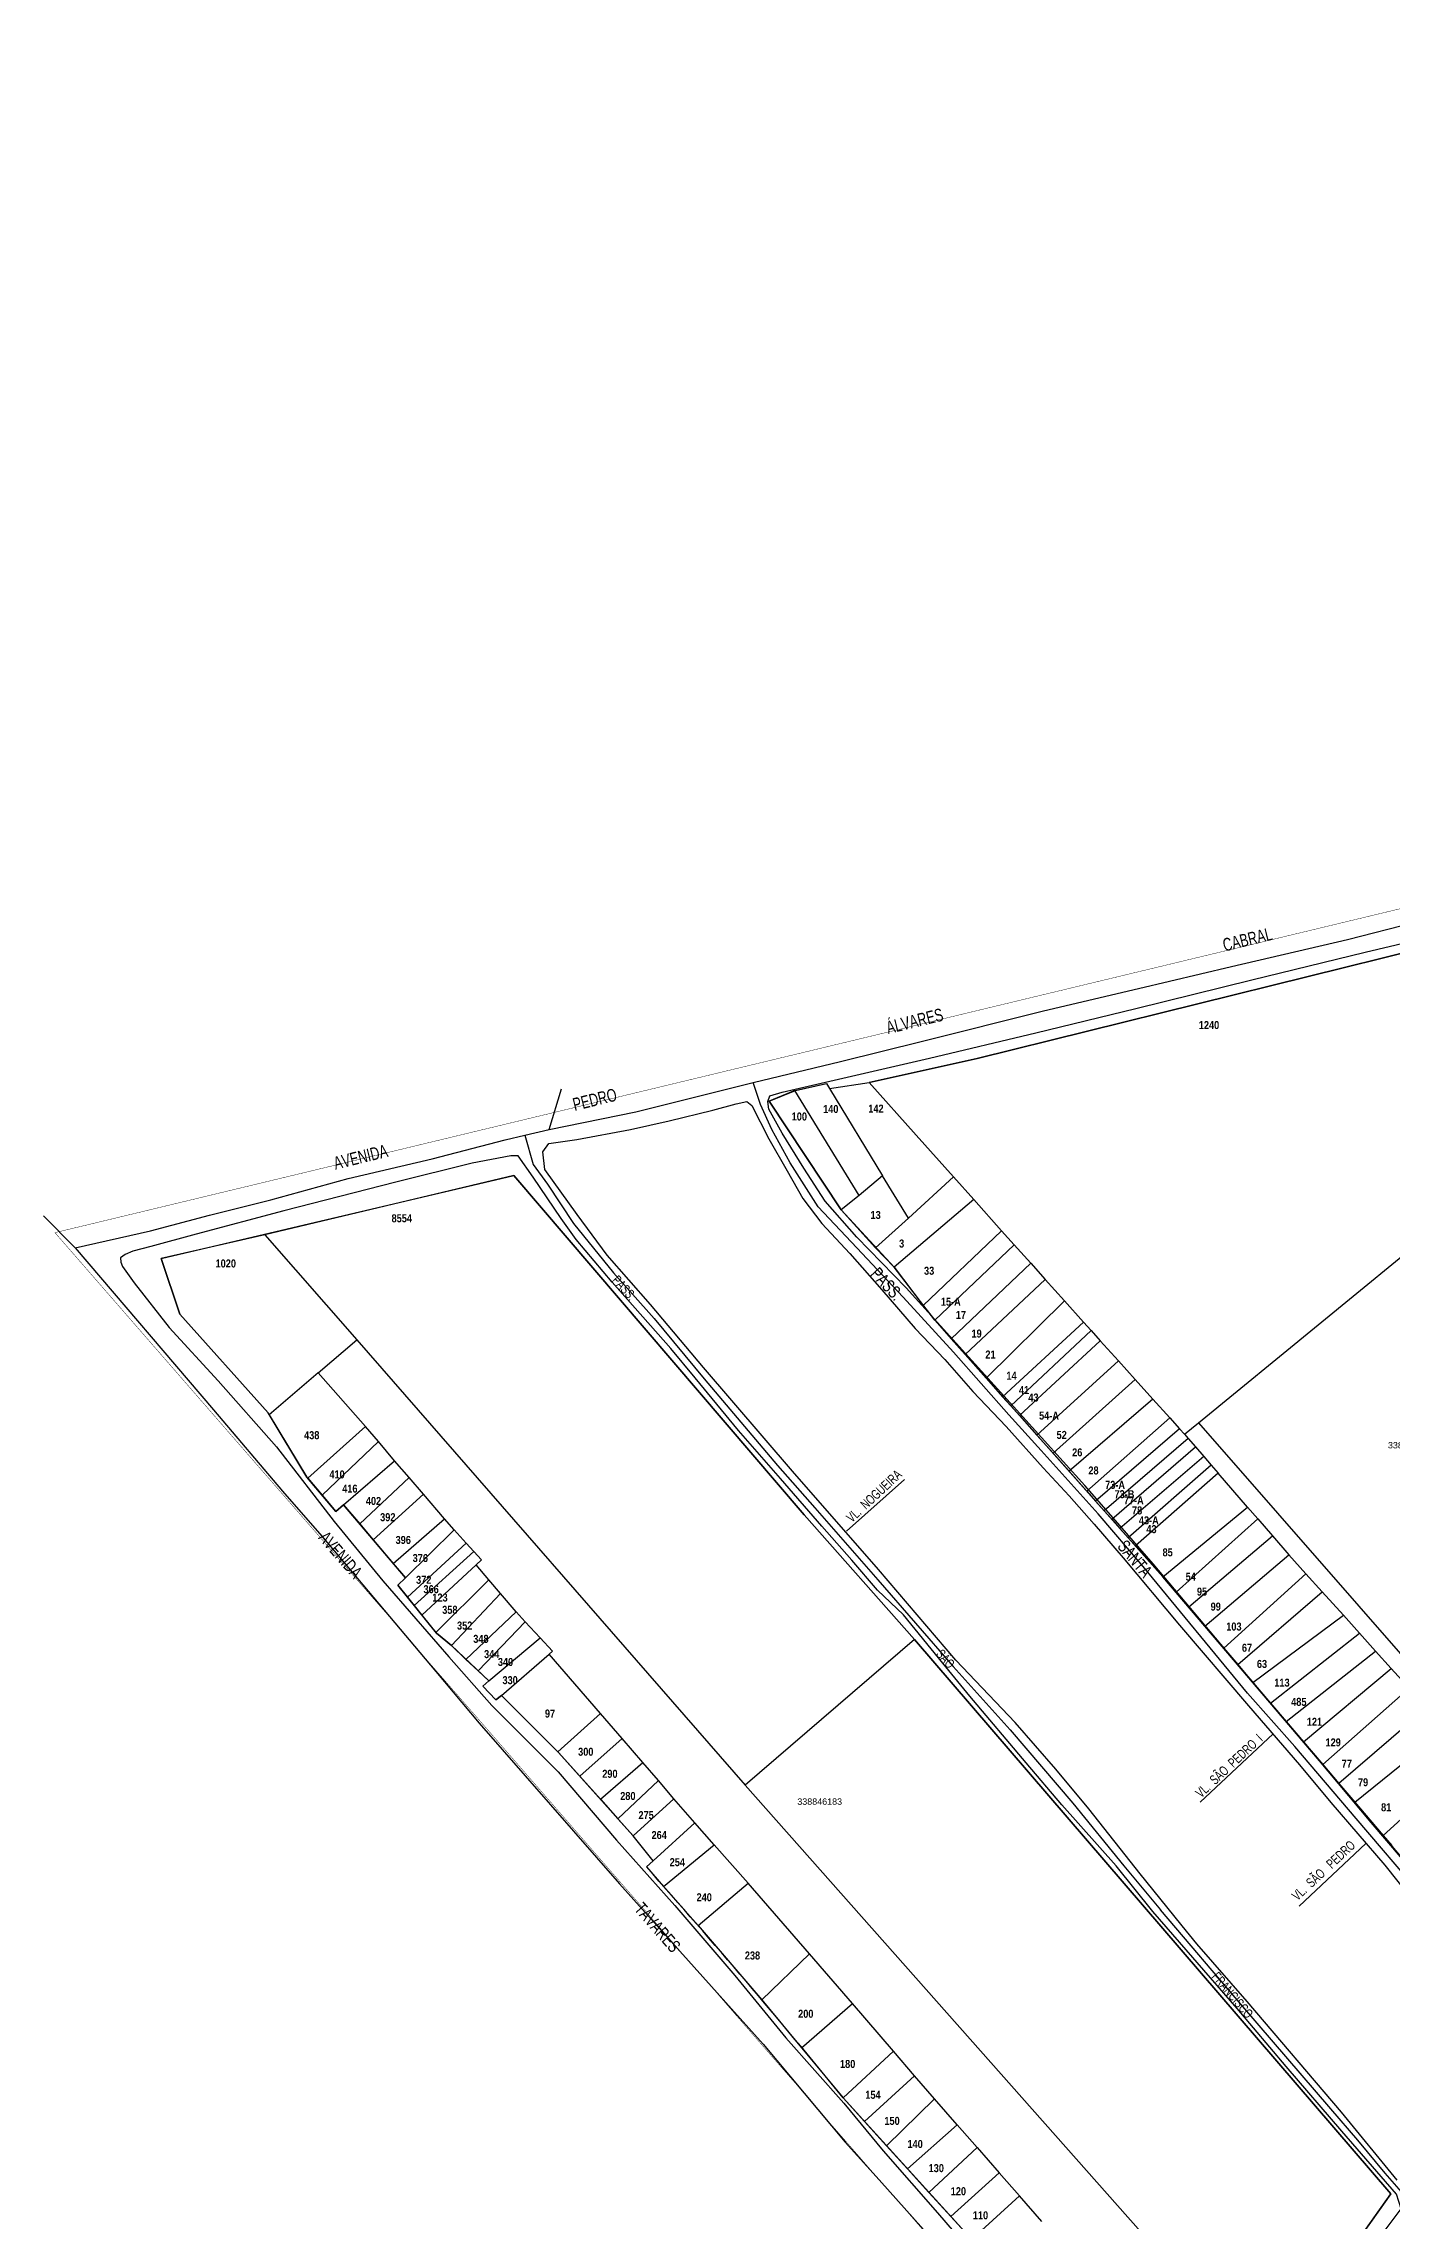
# Model space of a CAD drawing. Extents: x 206099 to 208675, y 4843659 to 4845705.
# Drawn here: x 206099 to 206520, y 4844002 to 4844682 of the extents above; entities that cross this region are included whole.
import ezdxf
from ezdxf.enums import TextEntityAlignment as Align

# ---------------------------------------------------------------- set-up
doc = ezdxf.new("R2010")
doc.units = 0
doc.header["$LTSCALE"] = 1.5
doc.header["$MEASUREMENT"] = 0
for name, color, linetype in [('CD-MALHA-LOTES', 40, 'CONTINUOUS'), ('CD_TXT_QUADRA', 7, 'CONTINUOUS'), ('LM-LIM-SETOR-FISCAL', 7, 'CONTINUOUS'), ('RU-QUADRAS', 6, 'CONTINUOUS'), ('SV-CAMINHO-TRILHA', 20, 'CONTINUOUS'), ('SV-EIXO-RUA-N-PAV', 6, 'CONTINUOUS'), ('SV-EIXO-RUA-PAV', 20, 'CONTINUOUS'), ('SV-RUA-NAO-PAV-S-GUIA-C-GUIA', 7, 'CONTINUOUS'), ('SV-RUA-PAVIM-S-GUIA-C-GUIA', 7, 'CONTINUOUS'), ('SV-TXT-RUA-N-PAV-S-GUIA-C-GUIA', 7, 'CONTINUOUS'), ('SV-TXT-RUA-PAV-S-GUIA-C-GUIA', 7, 'CONTINUOUS'), ('Th_NmrPort', 7, 'CONTINUOUS')]:
    doc.layers.add(name, color=color, linetype=linetype)
doc.styles.add('3388-46-2D_TXT$0$ARIAL', font='ARIAL.TTF')
doc.styles.add('ARIAL', font='ARIAL.TTF')
doc.styles.add('MONOTXT', font='ARIAL.TTF', dxfattribs={"height": 0.2})
doc.styles.get("Standard").update_dxf_attribs({"font": 'swisscbo.ttf'})
doc.linetypes.add('Limite', pattern='A,20,-3,[130,ltypeshp.shx,S=6.35,R=0,X=0,Y=0],-3,20', length=46)

msp = doc.modelspace()

# ---------------------------------------------------------------- linework, layer by layer
at = {"layer": 'CD-MALHA-LOTES', "linetype": 'Continuous'}
for p, q in [((206528.2, 4844399.31), (206390.32, 4844365.13)), ((206390.32, 4844365.13), (206356.52, 4844357.69)), ((206333.35, 4844355.11), (206343.28, 4844357.34)), ((206343.28, 4844357.34), (206344.21, 4844355.8)), ((206344.21, 4844355.8), (206356.52, 4844357.69)), ((206344.21, 4844355.8), (206360.74, 4844328.54)), ((206356.52, 4844357.69), (206371.23, 4844341.23)), ((206333.35, 4844355.11), (206325.28, 4844351.83)), ((206325.28, 4844351.83), (206347.85, 4844317.84)), ((206353.47, 4844322.39), (206333.35, 4844355.11)), ((206459.44, 4844251.33), (206573.81, 4844345.11)), ((206371.23, 4844341.23), (206382.93, 4844328.14)), ((206245.56, 4844328.65), (206167.77, 4844310.12)), ((206336.29, 4844222.57), (206245.56, 4844328.65)), ((206360.74, 4844328.54), (206353.47, 4844322.39)), ((206368.83, 4844315.32), (206360.74, 4844328.54)), ((206353.47, 4844322.39), (206347.85, 4844317.84)), ((206382.93, 4844328.14), (206368.83, 4844315.32)), ((206382.93, 4844328.14), (206389.21, 4844321.11)), ((206347.85, 4844317.84), (206358.53, 4844306.06)), ((206368.83, 4844315.32), (206358.53, 4844306.06)), ((206389.21, 4844321.11), (206364.41, 4844299.96)), ((206389.21, 4844321.11), (206397.95, 4844311.32)), ((206167.77, 4844310.12), (206135.43, 4844302.64)), ((206167.77, 4844310.12), (206196.55, 4844277.24)), ((206397.95, 4844311.32), (206373.39, 4844288.05)), ((206401.89, 4844306.92), (206397.95, 4844311.32)), ((206135.43, 4844302.64), (206141.22, 4844285.29)), ((206358.53, 4844306.06), (206364.41, 4844299.96)), ((206401.89, 4844306.92), (206377.05, 4844283.38)), ((206407.02, 4844301.18), (206382.17, 4844277.56)), ((206407.02, 4844301.18), (206401.89, 4844306.92)), ((206407.02, 4844301.18), (206411.51, 4844296.17)), ((206364.41, 4844299.96), (206373.39, 4844288.05)), ((206411.51, 4844296.17), (206386.57, 4844272.66)), ((206411.51, 4844296.17), (206417.6, 4844289.41)), ((206373.39, 4844288.05), (206377.05, 4844283.38)), ((206417.6, 4844289.41), (206393.09, 4844265.34)), ((206417.6, 4844289.41), (206423.52, 4844282.83)), ((206141.22, 4844285.29), (206168.79, 4844254.43)), ((206377.05, 4844283.38), (206382.17, 4844277.56)), ((206423.52, 4844282.83), (206398.25, 4844259.5)), ((206423.52, 4844282.83), (206425.94, 4844280.14)), ((206184.47, 4844266.92), (206196.55, 4844277.24)), ((206196.55, 4844277.24), (206317.81, 4844138.18)), ((206382.17, 4844277.56), (206386.57, 4844272.66)), ((206425.94, 4844280.14), (206400.81, 4844256.66)), ((206428.76, 4844277), (206403.49, 4844253.65)), ((206425.94, 4844280.14), (206428.76, 4844277)), ((206428.76, 4844277), (206434.41, 4844270.73)), ((206386.57, 4844272.66), (206393.09, 4844265.34)), ((206434.41, 4844270.73), (206408.94, 4844247.53)), ((206434.41, 4844270.73), (206439.66, 4844264.9)), ((206184.47, 4844266.92), (206169.15, 4844253.84)), ((206199.2, 4844250.23), (206184.47, 4844266.92)), ((206393.09, 4844265.34), (206398.25, 4844259.5)), ((206439.66, 4844264.9), (206413.99, 4844241.91)), ((206439.66, 4844264.9), (206445.19, 4844258.75)), ((206168.79, 4844254.43), (206169.15, 4844253.84)), ((206169.15, 4844253.84), (206180.9, 4844234.41)), ((206398.25, 4844259.5), (206400.81, 4844256.66)), ((206400.81, 4844256.66), (206403.49, 4844253.65)), ((206403.49, 4844253.65), (206408.94, 4844247.53)), ((206445.19, 4844258.75), (206419.02, 4844236.2)), ((206445.19, 4844258.75), (206450.44, 4844252.92)), ((206181.19, 4844234.06), (206199.2, 4844250.23)), ((206203.26, 4844245.47), (206199.2, 4844250.23)), ((206408.94, 4844247.53), (206413.99, 4844241.91)), ((206450.44, 4844252.92), (206424.54, 4844230.01)), ((206453.51, 4844249.51), (206427.3, 4844226.87)), ((206450.44, 4844252.92), (206453.51, 4844249.51)), ((206453.51, 4844249.51), (206455.07, 4844247.77)), ((206455.07, 4844247.77), (206459.44, 4844251.33)), ((206455.07, 4844247.77), (206456.16, 4844246.5)), ((206459.44, 4844251.33), (206543.73, 4844154.96)), ((206185.67, 4844228.72), (206203.26, 4844245.47)), ((206208.23, 4844239.48), (206203.26, 4844245.47)), ((206413.99, 4844241.91), (206419.02, 4844236.2)), ((206456.16, 4844246.5), (206429.98, 4844223.89)), ((206432.35, 4844221.22), (206458.49, 4844243.81)), ((206461.08, 4844240.82), (206434.91, 4844218.36)), ((206456.16, 4844246.5), (206458.49, 4844243.81)), ((206458.49, 4844243.81), (206461.08, 4844240.82)), ((206461.08, 4844240.82), (206463.42, 4844238.12)), ((206180.9, 4844234.41), (206181.19, 4844234.06)), ((206181.19, 4844234.06), (206185.67, 4844228.72)), ((206192.36, 4844225.71), (206208.23, 4844239.48)), ((206197.41, 4844219.76), (206212.87, 4844234.25)), ((206212.87, 4844234.25), (206208.23, 4844239.48)), ((206217.3, 4844229.07), (206212.87, 4844234.25)), ((206419.02, 4844236.2), (206424.54, 4844230.01)), ((206463.42, 4844238.12), (206437.5, 4844215.45)), ((206465.58, 4844235.63), (206439.77, 4844212.9)), ((206463.42, 4844238.12), (206465.58, 4844235.63)), ((206474.75, 4844225.04), (206465.58, 4844235.63)), ((206185.67, 4844228.72), (206189.95, 4844223.63)), ((206201.66, 4844214.75), (206217.3, 4844229.07)), ((206223.88, 4844221.38), (206217.3, 4844229.07)), ((206424.54, 4844230.01), (206427.3, 4844226.87)), ((206427.3, 4844226.87), (206429.98, 4844223.89)), ((206189.95, 4844223.63), (206192.36, 4844225.71)), ((206192.36, 4844225.71), (206197.41, 4844219.76)), ((206197.41, 4844219.76), (206201.66, 4844214.75)), ((206207.89, 4844207.41), (206223.88, 4844221.38)), ((206226.89, 4844217.88), (206223.88, 4844221.38)), ((206370.74, 4844183.67), (206336.29, 4844222.57)), ((206429.98, 4844223.89), (206432.35, 4844221.22)), ((206432.35, 4844221.22), (206434.91, 4844218.36)), ((206448.32, 4844203.29), (206474.75, 4844225.04)), ((206452.46, 4844198.44), (206477.98, 4844221.31)), ((206474.75, 4844225.04), (206477.98, 4844221.31)), ((206477.98, 4844221.31), (206482.51, 4844216.08)), ((206201.66, 4844214.75), (206207.89, 4844207.41)), ((206211.7, 4844202.92), (206226.89, 4844217.88)), ((206212.3, 4844196.93), (206230.64, 4844213.8)), ((206230.64, 4844213.8), (206226.89, 4844217.88)), ((206233.03, 4844211.18), (206230.64, 4844213.8)), ((206434.91, 4844218.36), (206437.5, 4844215.45)), ((206437.5, 4844215.45), (206439.77, 4844212.9)), ((206439.77, 4844212.9), (206448.32, 4844203.29)), ((206456.41, 4844193.82), (206482.51, 4844216.08)), ((206482.51, 4844216.08), (206487.68, 4844210.13)), ((206207.89, 4844207.41), (206211.7, 4844202.92)), ((206214.44, 4844194.28), (206233.03, 4844211.18)), ((206216.85, 4844191.28), (206233.83, 4844206.98)), ((206235.49, 4844208.51), (206233.03, 4844211.18)), ((206233.83, 4844206.98), (206235.49, 4844208.51)), ((206237.74, 4844202.31), (206233.83, 4844206.98)), ((206461.46, 4844187.85), (206487.68, 4844210.13)), ((206487.68, 4844210.13), (206493.02, 4844204.2)), ((206211.7, 4844202.92), (206209.31, 4844200.63)), ((206209.31, 4844200.63), (206212.3, 4844196.93)), ((206221.24, 4844185.85), (206237.74, 4844202.31)), ((206241.35, 4844198.01), (206237.74, 4844202.31)), ((206448.32, 4844203.29), (206452.46, 4844198.44)), ((206467.33, 4844180.95), (206493.02, 4844204.2)), ((206493.02, 4844204.2), (206498.11, 4844198.55)), ((206212.3, 4844196.93), (206214.44, 4844194.28)), ((206214.44, 4844194.28), (206216.85, 4844191.28)), ((206226.06, 4844181.76), (206241.35, 4844198.01)), ((206230.61, 4844177.44), (206246.31, 4844192.26)), ((206246.31, 4844192.26), (206241.35, 4844198.01)), ((206249.12, 4844189.23), (206246.31, 4844192.26)), ((206452.46, 4844198.44), (206456.41, 4844193.82)), ((206456.41, 4844193.82), (206461.46, 4844187.85)), ((206471.7, 4844175.82), (206498.11, 4844198.55)), ((206498.11, 4844198.55), (206504.7, 4844191.23)), ((206216.85, 4844191.28), (206221.24, 4844185.85)), ((206221.24, 4844185.85), (206221.42, 4844185.62)), ((206221.42, 4844185.62), (206226.06, 4844181.76)), ((206234.39, 4844173.85), (206249.12, 4844189.23)), ((206253.77, 4844184.2), (206249.12, 4844189.23)), ((206461.46, 4844187.85), (206467.33, 4844180.95)), ((206476.41, 4844170.21), (206504.7, 4844191.23)), ((206481.92, 4844163.77), (206509.7, 4844185.68)), ((206504.7, 4844191.23), (206509.7, 4844185.68)), ((206509.7, 4844185.68), (206514.78, 4844180.03)), ((206226.06, 4844181.76), (206230.61, 4844177.44)), ((206237.72, 4844170.73), (206253.77, 4844184.2)), ((206241.68, 4844166.17), (206256.58, 4844179.09)), ((206257.66, 4844180.03), (206253.77, 4844184.2)), ((206256.58, 4844179.09), (206257.66, 4844180.03)), ((206272.68, 4844160.6), (206256.58, 4844179.09)), ((206370.74, 4844183.67), (206317.81, 4844138.18)), ((206519.5, 4844010.46), (206370.74, 4844183.67)), ((206467.33, 4844180.95), (206471.7, 4844175.82)), ((206486.87, 4844158.01), (206514.78, 4844180.03)), ((206514.78, 4844180.03), (206519.65, 4844174.62)), ((206230.61, 4844177.44), (206234.39, 4844173.85)), ((206234.39, 4844173.85), (206237.72, 4844170.73)), ((206471.7, 4844175.82), (206476.41, 4844170.21)), ((206492.19, 4844151.72), (206519.65, 4844174.62)), ((206519.65, 4844174.62), (206525.21, 4844168.46)), ((206237.72, 4844170.73), (206235.91, 4844169.13)), ((206235.91, 4844169.13), (206239.89, 4844164.82)), ((206239.89, 4844164.82), (206241.68, 4844166.17)), ((206241.68, 4844166.17), (206259.3, 4844148.61)), ((206476.41, 4844170.21), (206481.92, 4844163.77)), ((206525.21, 4844168.46), (206498.24, 4844144.57)), ((206259.3, 4844148.61), (206272.68, 4844160.6)), ((206279.35, 4844152.74), (206272.68, 4844160.6)), ((206481.92, 4844163.77), (206486.87, 4844158.01)), ((206530.78, 4844162.34), (206503.29, 4844138.71)), ((206266.14, 4844140.99), (206279.35, 4844152.74)), ((206285.85, 4844145.21), (206279.35, 4844152.74)), ((206486.87, 4844158.01), (206492.19, 4844151.72)), ((206492.19, 4844151.72), (206498.24, 4844144.57)), ((206508.3, 4844132.83), (206536.71, 4844155.85)), ((206259.3, 4844148.61), (206259.56, 4844148.39)), ((206259.56, 4844148.39), (206266.14, 4844140.99)), ((206272.59, 4844133.8), (206285.85, 4844145.21)), ((206290.7, 4844139.58), (206285.85, 4844145.21)), ((206498.24, 4844144.57), (206503.29, 4844138.71)), ((206266.14, 4844140.99), (206272.59, 4844133.8)), ((206278.08, 4844127.68), (206290.7, 4844139.58)), ((206295.58, 4844133.93), (206290.7, 4844139.58)), ((206317.81, 4844138.18), (206480.21, 4843954.97)), ((206503.29, 4844138.71), (206508.3, 4844132.83)), ((206534.1, 4844137.9), (206517.12, 4844122.47)), ((206272.59, 4844133.8), (206278.08, 4844127.68)), ((206282.87, 4844122.34), (206295.58, 4844133.93)), ((206302.07, 4844126.41), (206295.58, 4844133.93)), ((206508.3, 4844132.83), (206517.12, 4844122.47)), ((206278.08, 4844127.68), (206282.87, 4844122.34)), ((206302.07, 4844126.41), (206289.03, 4844114.51)), ((206308.09, 4844119.49), (206302.07, 4844126.41)), ((206289.03, 4844114.51), (206282.87, 4844122.34)), ((206292.36, 4844106.52), (206308.09, 4844119.49)), ((206318.72, 4844107.52), (206308.09, 4844119.49)), ((206517.12, 4844122.47), (206519.79, 4844119.33)), ((206289.03, 4844114.51), (206286.96, 4844112.63)), ((206286.96, 4844112.63), (206292.36, 4844106.52)), ((206292.36, 4844106.52), (206303.16, 4844094.28)), ((206303.16, 4844094.28), (206318.72, 4844107.52)), ((206337.95, 4844085.43), (206318.72, 4844107.52)), ((206303.16, 4844094.28), (206322.98, 4844071.14)), ((206322.98, 4844071.14), (206337.95, 4844085.43)), ((206351.31, 4844069.92), (206337.95, 4844085.43)), ((206322.98, 4844071.14), (206335.46, 4844056.11)), ((206335.46, 4844056.11), (206351.31, 4844069.92)), ((206364.12, 4844055.07), (206351.31, 4844069.92)), ((206335.46, 4844056.11), (206348.44, 4844040.47)), ((206348.44, 4844040.47), (206364.12, 4844055.07)), ((206370.72, 4844047.41), (206364.12, 4844055.07)), ((206355.12, 4844033.11), (206370.72, 4844047.41)), ((206377.01, 4844040.2), (206370.72, 4844047.41)), ((206348.44, 4844040.47), (206355.12, 4844033.11)), ((206362.01, 4844025.53), (206377.01, 4844040.2)), ((206384.08, 4844032.08), (206377.01, 4844040.2)), ((206355.12, 4844033.11), (206362.01, 4844025.53)), ((206368.56, 4844018.31), (206384.08, 4844032.08)), ((206390.28, 4844024.96), (206384.08, 4844032.08)), ((206362.01, 4844025.53), (206368.56, 4844018.31)), ((206375.24, 4844010.95), (206390.28, 4844024.96)), ((206390.28, 4844024.96), (206397.17, 4844017.05)), ((206368.56, 4844018.31), (206375.24, 4844010.95)), ((206382.09, 4844003.41), (206397.17, 4844017.05)), ((206403.5, 4844009.85), (206397.17, 4844017.05)), ((206375.24, 4844010.95), (206382.09, 4844003.41)), ((206389.25, 4843996.88), (206403.5, 4844009.85)), ((206410.55, 4844001.87), (206403.5, 4844009.85)), ((206480.21, 4843954.97), (206519.5, 4844010.46)), ((206388.58, 4843996.27), (206382.09, 4844003.41))]:
    msp.add_line(p, q, dxfattribs=at)
at = {"layer": 'LM-LIM-SETOR-FISCAL', "linetype": 'Limite', "ltscale": 0.1, "const_width": 0.13, "flags": 128}
msp.add_lwpolyline([(206951.13, 4844515.15), (206103.85, 4844311.15), (206102.2, 4844310.76), (206463.03, 4843896.23), (206552, 4844015.88), (206955.36, 4843691.91), (206997.06, 4843661.13), (206998.31, 4843663.57), (207016.42, 4843698.58), (207012.73, 4843700.99), (207070.72, 4843830.73), (207120.99, 4843945.82), (207148.62, 4843951), (207201.26, 4843971.46), (207207.29, 4843958.02), (207217.12, 4843955.42), (207337.27, 4843938.21), (207437.15, 4843921.71), (207622.29, 4843892.61), (207679.53, 4843880.04), (207690.49, 4843889.02), (207671.55, 4843915.2), (207748.93, 4843970.7), (207711.26, 4844025.71), (207698.36, 4844043.55), (207668.91, 4844086.59), (207641.42, 4844125.22), (207698.91, 4844166.45), (207678.15, 4844195.51), (207667.43, 4844209.54), (207654.06, 4844227.54), (207631.24, 4844260.95), (207605.71, 4844299.54), (207598, 4844309.83), (207586.64, 4844326.37), (207553.25, 4844375.41), (207542.96, 4844389.81), (207530.49, 4844407.67), (207597.31, 4844451.76), (207621.23, 4844476.19), (207656.93, 4844513), (207690.53, 4844547.25), (207699.44, 4844555.93), (207701.4, 4844564.61), (207693.13, 4844573.37), (207679, 4844583.84), (207661.07, 4844596.77), (207637.45, 4844615.37), (207585.86, 4844655.97), (207575.48, 4844664.69), (207569.08, 4844671.5), (207569.45, 4844680.36), (207654.93, 4844703.13), (207663.89, 4844680.39), (207677.57, 4844669.34), (207702.32, 4844650.54), (207716.26, 4844640.68), (207753.78, 4844609.83), (207762.93, 4844554.62), (207770.13, 4844473.57), (207776.84, 4844472.68), (207793.01, 4844360.57), (207785.17, 4844355.62), (207770.44, 4844345.59), (207748.43, 4844330.95), (207747.91, 4844324.8), (207753.52, 4844317.31), (207769.28, 4844298.69), (207775.01, 4844293.43), (207782.88, 4844283.92), (207789.15, 4844276.2), (207815.46, 4844244.33), (207819.38, 4844241.82), (207833.89, 4844253.22), (207837.15, 4844248.8), (207827.85, 4844241.71), (207830.8, 4844238.17), (207835.76, 4844241.82), (207843.28, 4844230.65), (207850.47, 4844234.85), (207853.27, 4844229.99), (207850.22, 4844228.31), (207852.55, 4844223.47), (207862.28, 4844194.53), (207852.98, 4844190.72), (207855.45, 4844183.13), (207841.05, 4844179.2), (207842.75, 4844174.19), (207831.58, 4844167.48), (207835.38, 4844161.88), (207841.17, 4844165.37), (207847.07, 4844155.75), (207831.32, 4844146.19), (207834.89, 4844140.85), (207829.27, 4844137.4), (207831.74, 4844133), (207827.93, 4844130.58), (207830.96, 4844126.13), (207825.79, 4844122.95), (207828.8, 4844117.88), (207826.74, 4844116.71), (207837.07, 4844101.63), (207828.21, 4844096.11), (207838.21, 4844083.58), (207810.77, 4844063.9), (207814.94, 4844058.51), (207818.35, 4844060.87), (207823.85, 4844053.22), (207815.63, 4844047.62), (207818.11, 4844034.1), (207801.11, 4844022.39), (207805.92, 4844012.86), (207800.29, 4844003.99), (207792.72, 4843932.76), (207821.91, 4843926.4), (207859.75, 4843922.03), (207884.09, 4843912.26), (207889.39, 4843912.02), (207898.99, 4843924.88), (207898.88, 4843930.09), (207899.02, 4843938.96), (207962.06, 4843938.77), (207963.84, 4843901.85), (207941.02, 4843902.05), (207942.04, 4843841.47), (208007.7, 4843841.21), (208022.14, 4843841.12), (208036.07, 4843839.89), (208056.34, 4843840.14), (208090.26, 4843841.1), (208106.1, 4843842.59), (208189.59, 4843856.54), (208188.16, 4843865.4), (208275.25, 4843877.18), (208292.72, 4843880.37), (208298.69, 4843887.78), (208321.91, 4843926.37), (208334.62, 4843947.55), (208347.38, 4843979.84), (208351.66, 4843981.53), (208361.4, 4843993.9), (208372.92, 4843999.2), (208371.9, 4844007.23), (208387.36, 4844030.68), (208393.74, 4844026.56), (208401.25, 4844038.55), (208394.9, 4844042.64), (208398.77, 4844059.02), (208405.89, 4844063.32), (208424.47, 4844062.68), (208426.06, 4844069.85), (208422.67, 4844090.07), (208413.98, 4844110.55), (208424.48, 4844115.64), (208426.74, 4844111.64), (208466.87, 4844139.33), (208484, 4844172.26), (208526.46, 4844173.32), (208524.92, 4844238.99), (208556.34, 4844273.82), (208606.67, 4844329.22), (208617.29, 4844355.28), (208634.75, 4844382.44), (208623.4, 4844573.87), (208620.94, 4844586.93), (208617.24, 4844585.48), (208611.62, 4844582.44), (208602.16, 4844575.47), (208597.22, 4844571.55), (208589.65, 4844565.64), (208583.91, 4844560.59), (208574.64, 4844553.13), (208565.88, 4844547.77), (208558.91, 4844543.84), (208546.16, 4844536.68), (208538.21, 4844532.01), (208523.21, 4844523.48), (208501.29, 4844510.52), (208474.09, 4844504.73), (208470.3, 4844549.75), (208469.96, 4844556.19), (208469.21, 4844570.01), (208467.84, 4844586.2), (208466.79, 4844596.16), (208463.28, 4844642.74), (208459.25, 4844689.33), (208457.41, 4844719.81), (208456.59, 4844734.9), (208455.83, 4844742.23), (208452.75, 4844785.24), (208451.92, 4844795.94), (208448.46, 4844834.88), (208447.26, 4844852.46), (208446.16, 4844873.31), (208445.12, 4844881.64), (208441.97, 4844928.93), (208438.81, 4844974.82), (208435.74, 4845020.91), (208434.09, 4845038.6), (208431.09, 4845069.57), (208428.45, 4845117.03), (208425.65, 4845163.09), (208425.04, 4845177.97), (208424.21, 4845193.61), (208423.19, 4845208.28), (208420.65, 4845245.05), (208420.1, 4845254.11), (208419.59, 4845259.67), (208417.58, 4845281.54), (208417.08, 4845287.58), (208415.98, 4845307.61), (208414.07, 4845322.51), (208412.84, 4845335.67), (208409.33, 4845349.09), (208404.94, 4845354.53), (208397.22, 4845363.48), (208391.26, 4845367.95), (208373.27, 4845347.25), (208334.49, 4845303.29), (208294.22, 4845257.76), (208255.35, 4845213.1), (208212.72, 4845163.71), (208171.57, 4845116.42), (208140.51, 4845080.89), (208114.59, 4845051), (208102.6, 4845036.98), (208066.61, 4844996.14), (208032.07, 4844956.22), (207998.73, 4844916.29), (207967.12, 4844879.57), (207953.42, 4844867.05), (207945.01, 4844857.92), (207921.99, 4844836.18), (207906.18, 4844822.02), (207877.77, 4844798.99), (207836.45, 4844772.36), (207834.47, 4844792.78), (207833.01, 4844807.86), (207831.55, 4844856.55), (207830.63, 4844904.88), (207830.37, 4844927.94), (207830.09, 4844953.39), (207831, 4845001.71), (207831.73, 4845050.95), (207831.55, 4845099.46), (207831.55, 4845147.97), (207831.18, 4845196.48), (207831.39, 4845224.82), (207831.52, 4845241.53), (207831.55, 4845245.91), (207831.55, 4845246.41), (207831.18, 4845294.78), (207831.18, 4845343.11), (207831.73, 4845394.36), (207833.37, 4845443.42), (207833.92, 4845490.65), (207833.71, 4845521.07), (207833.56, 4845541.9), (207833.48, 4845550.53), (207833.19, 4845579.45), (207832.83, 4845604.85), (207833.56, 4845629.33), (207836.48, 4845656.56), (207836.76, 4845664.71), (207825.37, 4845667.68), (207821.82, 4845668.69), (207816.91, 4845670.09), (207805.68, 4845673.47), (207791.7, 4845677.75), (207783.5, 4845679.57), (207766.81, 4845685.02), (207754.43, 4845688.82), (207739.64, 4845691.3), (207722.13, 4845693.94), (207717.1, 4845694.68), (207690.08, 4845700.62), (207680.08, 4845702.89), (207670.03, 4845704.98), (207667.81, 4845700.16), (207660.99, 4845676.98), (207660.54, 4845673.8), (207657.39, 4845659.57), (207656.59, 4845656.53), (207655.95, 4845653.98), (207650.56, 4845639.59), (207647.27, 4845633.02), (207644.17, 4845622.85), (207641.37, 4845615.1), (207618.1, 4845615.4), (207601.33, 4845615.86), (207592.93, 4845615.82), (207543.69, 4845617.43), (207493.78, 4845618.83), (207471.28, 4845620.61), (207442.67, 4845621.38), (207409.05, 4845621.45), (207395.8, 4845621.64), (207345.61, 4845622.76), (207297.34, 4845623.66), (207302.37, 4845557.49), (207306.56, 4845504.34), (207309.91, 4845464.2), (207314.17, 4845425.29), (207318.44, 4845350.96), (207323.01, 4845301.38), (207326.21, 4845262.61), (207329.56, 4845220.35), (207332.3, 4845183.41), (207332.77, 4845157.36), (207331.5, 4845129.31), (207329.48, 4845113.1), (207327.97, 4845099.78), (207322.7, 4845067.42), (207315.32, 4845031.5), (207304.58, 4844989.44), (207294.83, 4844945.95), (207285.39, 4844902.77), (207275.03, 4844859.74), (207265.74, 4844820.37), (207255.53, 4844777.19), (207247.26, 4844743.37), (207237.49, 4844702.4), (207233.3, 4844686.1), (207226.31, 4844651.65), (207222.36, 4844634.38), (207221.5, 4844580.09), (207184.7, 4844571.41), (207132.94, 4844558.17), (207106.7, 4844555.23), (207101.3, 4844554.58), (207090.18, 4844551.4), (207069.41, 4844546.2), (207052.47, 4844541.19), (207025, 4844537.01), (206969.31, 4844520.12)], close=True, dxfattribs=at)
at = {"layer": 'RU-QUADRAS', "color": 6, "linetype": 'Continuous'}
msp.add_lwpolyline([(206325.28, 4844351.83), (206333.57, 4844355.2), (206343.28, 4844357.34), (206344.21, 4844355.8), (206356.52, 4844357.69), (206390.32, 4844365.13), (206528.2, 4844399.31), (206573.81, 4844345.11, -0.002841), (206698.75, 4844204.8), (206589.33, 4844096.56), (206568.01, 4844074.39), (206563.77, 4844070.38), (206546.93, 4844089.12), (206542.23, 4844093.13), (206534.12, 4844102.52), (206554, 4844121.12), (206542.38, 4844133.62), (206540.27, 4844131.83), (206551.04, 4844121.23), (206532.48, 4844104.43), (206448.32, 4844203.29), (206377.05, 4844283.38), (206364.41, 4844299.96), (206347.85, 4844317.84)], format="xyb", close=True, dxfattribs=at)
msp.add_lwpolyline([(206388.58, 4843996.27), (206348.44, 4844040.47, 0.011051), (206286.96, 4844112.63), (206289.03, 4844114.51), (206282.87, 4844122.34), (206259.56, 4844148.39), (206241.68, 4844166.17), (206239.89, 4844164.82), (206235.91, 4844169.13), (206237.72, 4844170.73), (206226.06, 4844181.76), (206221.42, 4844185.62), (206209.31, 4844200.63), (206211.7, 4844202.92), (206192.36, 4844225.71), (206189.95, 4844223.63), (206180.9, 4844234.41), (206168.79, 4844254.43), (206141.22, 4844285.29), (206135.43, 4844302.64), (206245.56, 4844328.65), (206336.29, 4844222.57), (206370.74, 4844183.67), (206519.5, 4844010.46), (206480.21, 4843954.97)], format="xyb", dxfattribs=at)
at = {"layer": 'SV-CAMINHO-TRILHA', "linetype": 'Continuous'}
for points in [[(206349.44, 4844217.55), (206367.56, 4844233.62)], [(206482.73, 4844154.16), (206459.93, 4844132.83)], [(206511.67, 4844119.98), (206490.92, 4844100.41)]]:
    msp.add_lwpolyline(points, dxfattribs=at)
at = {"layer": 'SV-EIXO-RUA-N-PAV', "flags": 128}
msp.add_lwpolyline([(206249, 4844341.18), (206251.55, 4844332.07), (206256.08, 4844325.85), (206264.18, 4844313.64), (206276.66, 4844298.24), (206289.4, 4844283.91), (206305.06, 4844265.06), (206327.89, 4844237.98), (206339.57, 4844224.84), (206359.22, 4844202.27), (206382.84, 4844175.2), (206400.63, 4844155.42), (206420.14, 4844132.59), (206436.07, 4844112.94), (206447.55, 4844099.22)], dxfattribs=at)
at = {"layer": 'SV-EIXO-RUA-PAV'}
for p, q in [((206505.95, 4844402.29), (206527.16, 4844407.71)), ((206469.75, 4844393.89), (206505.95, 4844402.29)), ((206440.74, 4844387.06), (206469.75, 4844393.89)), ((206411.02, 4844380.09), (206440.74, 4844387.06)), ((206373.23, 4844370.55), (206411.02, 4844380.09)), ((206347.65, 4844364.21), (206373.23, 4844370.55)), ((206320.33, 4844357.7), (206347.65, 4844364.21)), ((206283.64, 4844348.54), (206320.33, 4844357.7)), ((206249, 4844341.18), (206256.6, 4844342.96)), ((206256.6, 4844342.96), (206283.64, 4844348.54)), ((206220.06, 4844333.86), (206242.8, 4844339.74)), ((206242.8, 4844339.74), (206249, 4844341.18)), ((206193.83, 4844327.63), (206220.06, 4844333.86)), ((206169.61, 4844321.02), (206193.83, 4844327.63)), ((206098.64, 4844316.05), (206108.56, 4844305.97)), ((206132.03, 4844311.35), (206150.53, 4844316.25)), ((206150.53, 4844316.25), (206169.61, 4844321.02)), ((206108.56, 4844305.97), (206132.03, 4844311.35)), ((206108.56, 4844305.97), (206151.71, 4844255.39)), ((206151.71, 4844255.39), (206173.32, 4844229.99)), ((206173.32, 4844229.99), (206185.62, 4844215.92)), ((206185.62, 4844215.92), (206221.2, 4844173.67)), ((206221.2, 4844173.67), (206234.7, 4844157.54)), ((206234.7, 4844157.54), (206278.54, 4844107.33)), ((206278.54, 4844107.33), (206323.49, 4844057.21)), ((206323.49, 4844057.21), (206349.07, 4844026.63)), ((206349.07, 4844026.63), (206359.72, 4844014.83)), ((206359.72, 4844014.83), (206387.7, 4843983.55))]:
    msp.add_line(p, q, dxfattribs=at)
at = {"layer": 'SV-EIXO-RUA-PAV', "flags": 128}
for points in [[(206256.6, 4844342.96), (206260.46, 4844355.72)], [(206567.31, 4844058.76), (206547.6, 4844081.09), (206531.05, 4844101.48), (206528.8, 4844104.25), (206508.65, 4844127.75), (206489.52, 4844150.25), (206474.75, 4844166.86), (206442.18, 4844206.48), (206428.08, 4844222.93), (206419.69, 4844232.33), (206410.29, 4844242.74), (206400.22, 4844253.82), (206382.93, 4844273.45), (206367.15, 4844290.58), (206352.71, 4844306.02), (206340.63, 4844318.78), (206331.9, 4844332.54), (206326.19, 4844342.95), (206322.59, 4844350.8), (206320.33, 4844357.7)], [(206528.06, 4844006.61), (206523.57, 4844010.33), (206517.72, 4844016.97), (206509.26, 4844027.32), (206500.83, 4844037.08), (206473.27, 4844069.06), (206447.55, 4844099.22)]]:
    msp.add_lwpolyline(points, dxfattribs=at)
at = {"layer": 'SV-RUA-NAO-PAV-S-GUIA-C-GUIA', "flags": 128}
for points in [[(206449.59, 4844100.14), (206441.25, 4844110.45), (206425.17, 4844130.75), (206414.89, 4844143.18), (206402.21, 4844157.76), (206383.65, 4844177.24), (206359.46, 4844205.49), (206332.61, 4844236.24), (206304.85, 4844268.64), (206288.27, 4844288.36), (206274.76, 4844303.69), (206265.32, 4844316.45), (206255.21, 4844330.49), (206254.66, 4844336)], [(206445.14, 4844098.68), (206433.7, 4844112.93), (206416.72, 4844132.07), (206405.61, 4844145.17), (206388.04, 4844165.97), (206379.59, 4844176.24), (206367.33, 4844191.32), (206359.12, 4844199.03), (206351.17, 4844208.48), (206341.72, 4844219.08), (206328.88, 4844233.92), (206315.78, 4844249), (206302.19, 4844265.41), (206294.65, 4844274.61), (206276.26, 4844295.32), (206265.01, 4844308.64), (206260.39, 4844315.16), (206251.59, 4844328.09), (206246.93, 4844334.71)]]:
    msp.add_lwpolyline(points, dxfattribs=at)
at = {"layer": 'SV-RUA-PAVIM-S-GUIA-C-GUIA', "flags": 128}
for points in [[(206532.29, 4844104.33), (206513.36, 4844126.55), (206492.98, 4844150.83), (206469.73, 4844178.24), (206445.27, 4844207.33), (206432.82, 4844221.66), (206423.94, 4844231.74), (206403.61, 4844254.28), (206386.62, 4844273.03), (206368.09, 4844293.56), (206352.72, 4844309.32), (206342.78, 4844320.63), (206336.11, 4844330.9), (206329.36, 4844341.83), (206325.21, 4844349.33), (206324.9, 4844351.77), (206325.48, 4844353.47), (206329.41, 4844354.62), (206349.73, 4844359.31), (206375.44, 4844365.26), (206408.6, 4844373.21), (206439.85, 4844380.76), (206476.09, 4844389.72), (206511.47, 4844398.36), (206525.11, 4844401.59)], [(206254.66, 4844336), (206256.48, 4844338.6), (206265.26, 4844339.81), (206282.05, 4844342.96), (206294.07, 4844345.68), (206307.71, 4844349.01), (206315.01, 4844351.01), (206318.38, 4844351.67), (206319.94, 4844350.43), (206325.26, 4844340.04), (206330.94, 4844330.04), (206335.85, 4844321.42), (206341.79, 4844313.61), (206350.48, 4844304.28), (206360.52, 4844292.87), (206370.94, 4844280.84), (206380.17, 4844271.1), (206388.95, 4844261.17), (206399.35, 4844250.15), (206410.95, 4844237.34), (206419.06, 4844228.53), (206426.81, 4844219.68), (206435.87, 4844209.14), (206453.55, 4844188.17), (206475.06, 4844162.91), (206490.96, 4844144.54), (206500.78, 4844132.73), (206517.7, 4844113.14), (206529.88, 4844097.87)], [(206246.93, 4844334.71), (206244.6, 4844334.73), (206232.52, 4844332.5), (206208.66, 4844326.55), (206173.67, 4844317.56), (206146.37, 4844310.25), (206132.11, 4844306.38), (206126.58, 4844304.94), (206124.09, 4844303.98), (206122.67, 4844302.9), (206122.74, 4844301.55), (206123.35, 4844300.18), (206126.96, 4844295.09), (206137.88, 4844281.1), (206153.22, 4844264.45), (206171.46, 4844243.82), (206189.47, 4844220.55), (206204.66, 4844202), (206225.26, 4844178.21), (206238.7, 4844163.05), (206259.43, 4844142.36), (206277.59, 4844121.03), (206295.88, 4844100.55), (206314.58, 4844078.66), (206330.55, 4844059.29), (206348.69, 4844038.86), (206360.98, 4844023.94), (206377.95, 4844004.6), (206393.56, 4843986.49)], [(206482.22, 4843950.75), (206488.39, 4843958.84), (206496.82, 4843970.18), (206500.85, 4843975.6), (206509.9, 4843988.74), (206522.72, 4844005.78), (206521.29, 4844010.42), (206504.22, 4844030.06), (206486.82, 4844050.28), (206471.49, 4844068.43), (206445.14, 4844098.68)], [(206521.46, 4844014.73), (206504.06, 4844036.03), (206474.64, 4844070.59), (206458.9, 4844088.65), (206454.35, 4844094.26), (206449.59, 4844100.14)]]:
    msp.add_lwpolyline(points, dxfattribs=at)

# ---------------------------------------------------------------- texts
at = {"layer": 'CD_TXT_QUADRA', "color": 7, "linetype": 'Continuous', "style": 'MONOTXT'}
for s, p in [('338846225', (206518.62, 4844243.36)), ('338846183', (206334.11, 4844132.03))]:
    msp.add_text(s, height=2, dxfattribs=at).set_placement(p)
at = {"layer": 'SV-TXT-RUA-N-PAV-S-GUIA-C-GUIA', "width": 0.7}
for s, height, rotation, style, p in [('PASS.', 3, 312, 'ARIAL', (206276.02, 4844295.7)), ('PASS.', 4, 313, 'ARIAL', (206356.7, 4844297.58)), ('VL.  NOGUEIRA', 3, 43, '3388-46-2D_TXT$0$ARIAL', (206351.17, 4844220)), ('SANTA', 4, 310, 'ARIAL', (206433.87, 4844212.62)), ('SÃO', 3, 311, 'ARIAL', (206377.23, 4844178.96)), ('VL.  SÃO  PEDRO  I', 3, 43, '3388-46-2D_TXT$0$ARIAL', (206460.23, 4844134)), ('VL.  SÃO   PEDRO', 3, 43, '3388-46-2D_TXT$0$ARIAL', (206490.35, 4844101.87)), ('FRANCISCO', 3, 310, 'ARIAL', (206463.37, 4844078.22))]:
    msp.add_text(s, height=height, rotation=rotation, dxfattribs=dict(at, style=style)).set_placement(p)
at = {"layer": 'SV-TXT-RUA-PAV-S-GUIA-C-GUIA', "style": 'ARIAL', "width": 0.7}
for s, rotation, p in [('AVENIDA                                                       PEDRO                                                                                ÁLVARES                                                                                   CABRAL', 13.78441, (206189.83, 4844330.41)), ('AVENIDA', 311, (206184.29, 4844215.3)), ('TAVARES', 311, (206282.96, 4844099.31))]:
    msp.add_text(s, height=4, rotation=rotation, dxfattribs=at).set_placement(p)
at = {"layer": 'Th_NmrPort', "color": 1}
for s, p in [('1240', (206459.54, 4844375.6)), ('140', (206342.18, 4844349.37)), ('142', (206356.29, 4844349.5)), ('100', (206332.35, 4844347.04)), ('8554', (206207.36, 4844315.24)), ('13', (206356.98, 4844316.27)), ('3', (206365.91, 4844307.36)), ('1020', (206152.38, 4844301.13)), ('33', (206373.7, 4844298.86)), ('15-A', (206378.96, 4844289.18)), ('17', (206383.62, 4844285.05)), ('19', (206388.53, 4844279.23)), ('21', (206392.86, 4844272.69)), ('14', (206399.44, 4844266.07)), ('41', (206403.35, 4844261.58)), ('43', (206406.28, 4844259.25)), ('54-A', (206409.63, 4844253.61)), ('438', (206180.03, 4844247.49)), ('52', (206415.1, 4844247.57)), ('26', (206419.97, 4844242.12)), ('410', (206187.93, 4844235.24)), ('28', (206425.04, 4844236.47)), ('73-A', (206430.27, 4844231.98)), ('416', (206191.94, 4844230.79)), ('402', (206199.32, 4844226.94)), ('73-B', (206433.2, 4844229.06)), ('77-A', (206436.12, 4844227.11)), ('392', (206203.79, 4844221.87)), ('78', (206438.66, 4844223.99)), ('43-A', (206440.81, 4844220.88)), ('43', (206443.15, 4844218.15)), ('396', (206208.62, 4844214.76)), ('376', (206213.95, 4844209.12)), ('85', (206448.21, 4844210.89)), ('372', (206215.02, 4844202.31)), ('366', (206217.33, 4844199.39)), ('54', (206455.43, 4844203.29)), ('95', (206458.94, 4844198.62)), ('123', (206220.1, 4844196.78)), ('358', (206223.18, 4844192.94)), ('99', (206463.23, 4844193.94)), ('352', (206227.8, 4844188.02)), ('103', (206468.11, 4844187.71)), ('348', (206232.88, 4844183.87)), ('344', (206236.26, 4844179.11)), ('67', (206472.99, 4844181.09)), ('340', (206240.57, 4844176.65)), ('330', (206242.01, 4844170.97)), ('63', (206477.67, 4844176.03)), ('113', (206483.13, 4844170.18)), ('485', (206488.39, 4844164.19)), ('97', (206255.27, 4844160.53)), ('121', (206493.27, 4844157.96)), ('129', (206499.12, 4844151.53)), ('300', (206265.64, 4844148.61)), ('77', (206504.19, 4844144.91)), ('290', (206273.18, 4844141.71)), ('79', (206509.26, 4844139.07)), ('280', (206278.79, 4844134.79)), ('81', (206516.48, 4844131.25)), ('275', (206284.49, 4844128.8)), ('264', (206288.57, 4844122.58)), ('254', (206294.23, 4844114.11)), ('240', (206302.64, 4844103.15)), ('238', (206317.72, 4844084.96)), ('200', (206334.37, 4844066.76)), ('180', (206347.45, 4844051.08)), ('154', (206355.34, 4844041.44)), ('150', (206361.31, 4844033.29)), ('140', (206368.53, 4844026.07)), ('130', (206375.13, 4844018.54)), ('120', (206382.04, 4844011.33)), ('110', (206388.95, 4844003.8))]:
    msp.add_text(s, height=2.5, dxfattribs=at).set_placement(p, align=Align.MIDDLE_LEFT)

doc.saveas('drawing.dxf')
